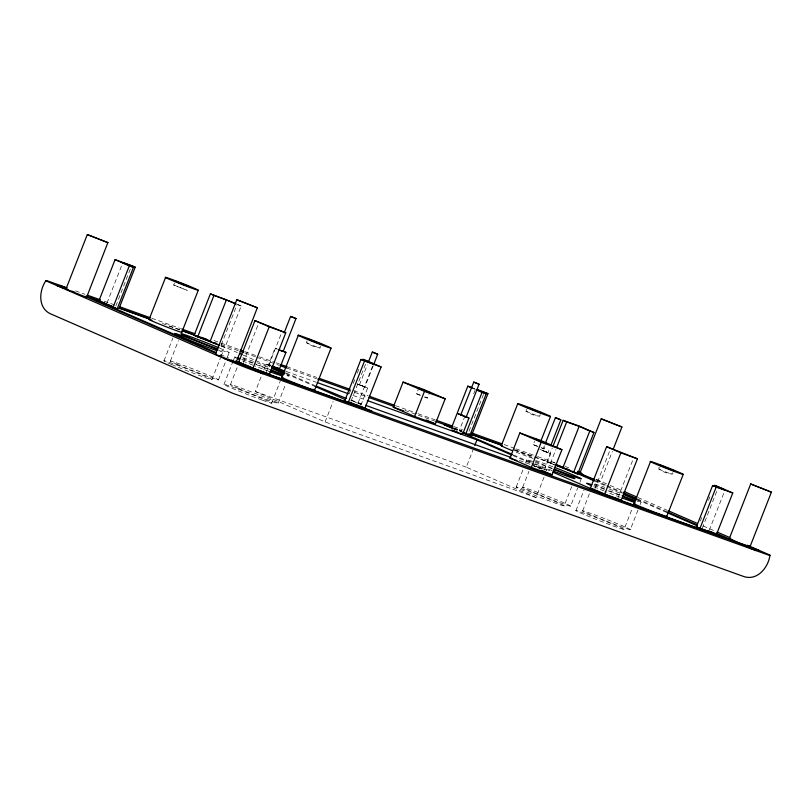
<?xml version="1.0" encoding="UTF-8"?>
<svg xmlns="http://www.w3.org/2000/svg" width="812" height="812" viewBox="0 0 812 812"><rect width="100%" height="100%" fill="white"/><g stroke="black" fill="none" stroke-linecap="round" stroke-linejoin="round"><path stroke-width="0.61" stroke-dasharray="4.06 3.04" d="M106.971 303.038L121.881 265.006M115.852 305.941L130.752 267.909M173.616 284.961L187.227 290.341L173.707 285.073L174.367 283.053M163.963 360.853L172.875 338.107M170.398 361.066L178.417 340.593M221.26 344.846L237.074 304.5L241.215 305.992L224.954 347.475L220.813 345.993M211.983 379.569L220.448 357.96M220.894 356.823L222.681 352.266M218.469 379.864L225.604 361.665M227.38 357.118L229.167 352.56M223.939 384.492L232.405 362.883M232.851 361.746L234.638 357.199M230.405 384.746L237.53 366.547M243.285 362.457L258.642 323.277M544.07 477.101L536.042 497.573L325.094 421.946L255.333 391.526L261.576 375.611M263.809 369.917L266.031 364.233L270.802 365.938M270.975 365.613L268.61 364.497L275.035 348.115L276.922 348.713M266.397 371.571L281.754 332.382M271.695 402.975L280.17 381.366M278.161 403.229L285.743 383.893M320.74 346.298C321.664 350.449 303.434 343.577 307.119 340.928M325.094 421.946L333.123 401.463M349.16 393.85L350.51 390.389M353.22 383.477L355.483 377.712M357.29 373.104L359.543 367.339M351.048 401.098L365.948 363.065M373.155 365.918L364.903 386.979L359.462 384.827L367.257 364.943M358.031 403.117L372.931 365.075M360.274 404.163L361.208 404.427L367.633 388.055L357.026 383.812M420.19 395.393L416.556 393.759L418.698 388.298M424.371 397.017L427.447 398.053L429.589 392.592M461.389 431.619L459.257 430.685L466.027 413.399M473.711 393.81L475.061 390.349M469.031 431.294L483.942 393.262M536.042 497.573L466.281 467.164L472.97 450.112M540.183 414.688C541.107 418.85 522.877 411.978 526.562 409.319M516.199 487.027L523.334 468.828M525.567 463.144L526.897 459.734M537.828 446.641L533.291 444.682L534.58 441.403M522.705 487.281L528.947 471.356M544.314 470.087L550.729 453.705L542.558 450.487L544.395 445.808M541.898 448.204L544.121 448.934L546.314 443.443M546.466 452.122L548.009 452.629L549.846 447.95M553.825 464.596L546.872 461.835L552.292 448.001M550.434 463.378L555.855 449.554M564.137 505.927A25.811 0.853 21.4 0 0 529.759 491.575A25.811 0.853 21.4 0 0 526.612 491.93A25.811 0.853 21.4 0 0 564.137 505.927L571.719 486.591M570.562 506.18A25.811 0.853 21.4 0 0 536.63 491.981A25.811 0.853 21.4 0 0 532.702 492.031A25.811 0.853 21.4 0 0 570.562 506.18L577.697 487.992M579.92 482.298L580.813 480.024M575.982 510.586L584.011 490.113M582.681 510.809L589.37 493.747M594.952 488.499L609.863 450.457M596.932 480.46L600.525 481.587L612.36 451.391M618.064 497.604L633.421 458.425M624.052 529.424A25.811 0.853 21.4 0 0 588.355 514.635A25.811 0.853 21.4 0 0 587.644 515.955A25.811 0.853 21.4 0 0 624.052 529.424L632.518 507.815M630.285 529.698A25.811 0.853 21.4 0 0 597.49 515.884A25.811 0.853 21.4 0 0 591.674 515.184A25.811 0.853 21.4 0 0 630.285 529.698L638.303 509.225M640.089 504.678L640.983 502.405M672.935 472.564C673.869 476.725 655.639 469.843 659.314 467.194M700.37 521.04L701.73 517.579M708.5 500.293L709.861 496.832M702.258 528.287L717.615 489.098M709.241 530.297L724.598 491.118M533.291 444.682L538.214 446.377M544.121 448.934L541.005 447.493M306.368 342.837L319.989 348.206M525.811 411.237L539.432 416.607M416.556 393.759L420.992 395.302M268.61 364.497L270.498 365.095M359.462 384.827L361.005 385.345M367.633 388.055L357.26 384.066M658.573 469.103L672.184 474.472M539.838 449.412L545.694 451.513M542.558 450.487L550.729 453.705M533.707 465.855L536.499 466.819M351.251 400.397L361.208 404.427M472.554 387.862L474.918 388.704M75.455 290.889L85.006 294.309M104.119 301.161L114.868 305.018M151.885 318.294L180.538 328.566M213.982 340.553L219.95 342.694M221.148 343.121L239.053 349.546M245.021 351.687L258.165 356.397M259.353 356.823L274.882 362.396M276.07 362.822L279.653 364.111M286.819 366.679L316.67 377.377M353.697 390.653L368.019 395.789M395.485 405.635L416.982 413.349M418.18 413.775L434.897 419.763M453.999 426.615L462.363 429.619M504.161 444.6L514.899 448.457M516.097 448.884L536.397 456.161M537.595 456.588L555.479 463.002M162.512 323.48L180.426 329.905M221.026 344.461L238.941 350.885M244.909 353.027L255.658 356.874M256.856 357.31L279.541 365.441M286.707 368.009L316.558 378.717M354.773 392.419L367.907 397.129M404.924 410.395L434.775 421.103M453.888 427.954L462.241 430.949M514.788 449.787L533.89 456.638M535.088 457.075L554.19 463.916M168.997 326.079L179.706 329.926M453.37 428.025L461.703 431.02M514.057 449.787L554.515 464.291M453.918 428.503L462.211 431.476M546.872 461.835L553.977 464.383M459.257 430.685L461.52 431.497M286.291 371.5L316.091 382.178M353.037 395.424L366.141 400.133M351.291 400.194L364.395 404.904M519.335 460.455L546.74 470.28L531.627 463.693M255.333 391.526L466.281 467.164M358.133 403.391L359.32 403.828M268.975 371.348L267.351 370.749A25.811 0.853 21.4 0 1 254.988 365.968M541.228 469.052L537.057 467.428M546.293 452.162L539.919 449.493M361.178 385.304L362.599 385.852M537.859 467.336L541.949 468.971M355.351 402.326L356.772 402.884M546.192 451.817L548.009 452.629M363.086 386.157L364.903 386.979M425.082 396.936L427.447 398.053M596.028 479.476L600.525 481.587M277.399 349.231L275.106 348.206M535.788 466.9L533.941 466.098M473.284 388.552L475.477 389.506M237.926 304.561L241.215 305.992M596.282 479.374L609.061 484.937M610.218 485.444L622.997 491.016M638.1 497.604L667.139 510.261M703.151 525.963L715.93 531.525M553.114 462.16L555.337 463.124M595.308 480.552L605.762 485.109M606.919 485.617L622.022 492.194M637.126 498.781L667.332 511.946M594.211 480.866L605.813 485.921M606.98 486.429L622.063 493.006M637.156 499.583L667.332 512.737M453.746 428.604L461.409 431.954M453.137 428.665L456.618 430.177M513.488 454.974L551.784 471.67M513.022 455.583L530.469 463.185M266.031 364.233L270.68 366.263M285.804 372.85L314.863 385.517M221.118 345.486L237.368 352.57M243.174 355.098L254.775 360.163M255.942 360.67L269.868 366.74M286.118 373.825L315.127 386.471M221.666 346.044L224.954 347.475M220.478 354.509L228.598 358.051M350.845 400.448L351.616 400.793M533.108 458.394A17.6 0.579 21.4 0 1 514.28 451.431M514.615 450.335A17.6 0.579 21.4 0 1 532.418 457.643M551.957 468.23A25.811 0.853 21.4 0 1 535.473 461.267M535.615 460.546A25.811 0.853 21.4 0 1 553.327 466.961M637.572 500.456A25.811 0.853 21.4 0 1 637.329 501.349M620.094 495.015A25.811 0.853 21.4 0 1 607.772 490.123M604.422 488.743A25.811 0.853 21.4 0 1 593.318 483.729M595.054 483.942A25.811 0.853 21.4 0 1 604.808 487.332M609.162 488.956A25.811 0.853 21.4 0 1 620.541 493.361M620.124 497.238A25.811 0.853 21.4 0 1 605.113 491.412M604.098 491.006A25.811 0.853 21.4 0 1 593.43 486.581M594.008 485.505A25.811 0.853 21.4 0 1 604.889 489.534M607.985 490.722A25.811 0.853 21.4 0 1 620.865 495.848M552.19 470.615A25.811 0.853 21.4 0 1 535.311 463.794M531.342 462.079A25.811 0.853 21.4 0 1 534.052 461.947M535.209 462.353A25.811 0.853 21.4 0 1 552.688 468.981M287.336 375.103A25.811 0.853 21.4 0 1 283.804 374.626M269.787 369.47A25.811 0.853 21.4 0 1 255.415 363.786M253.161 362.862A25.811 0.853 21.4 0 1 242.626 358.275M242.93 357.696A25.811 0.853 21.4 0 1 256.156 362.385M257.13 362.751A25.811 0.853 21.4 0 1 268.508 367.166M220.032 348.277A25.811 0.853 21.4 0 1 219.484 349.525M218.905 350.337A25.811 0.853 21.4 0 1 220.022 351.697M252.928 365.146A25.811 0.853 21.4 0 1 241.245 360.315M236.16 358.031A25.811 0.853 21.4 0 1 236.465 357.442M241.803 359.239A25.811 0.853 21.4 0 1 254.745 364.05M255.78 364.456A25.811 0.853 21.4 0 1 268.082 369.338M564.99 466.443A17.6 0.579 21.4 0 1 571.181 468.808M262.134 400.083L256.653 398.053A25.811 0.853 21.4 0 1 223.828 384.289A25.811 0.853 21.4 0 1 259.272 397.413A25.811 0.853 21.4 0 1 262.134 400.083M171.779 364.558A25.811 0.853 21.4 0 0 211.455 379.6A25.811 0.853 21.4 0 0 180.68 366.486A25.811 0.853 21.4 0 0 171.779 364.558M177.645 364.547A25.811 0.853 21.4 0 0 217.728 379.803A25.811 0.853 21.4 0 0 187.937 367.034A25.811 0.853 21.4 0 0 177.645 364.547M239.337 388.857A25.811 0.853 21.4 0 0 278.059 403.432A25.811 0.853 21.4 0 0 245.457 389.679A25.811 0.853 21.4 0 0 239.337 388.857"/><path stroke-width="1.22" d="M45.979 280.566C38.732 291.011 37.717 308.946 51.623 314.305L233.145 393.434L742.899 576.205C756.703 581.646 768.182 567.994 769.938 555.357M65.914 289.163L87.31 234.566L107.864 242.565L86.62 297.324L65.914 289.163L67.7 289.671M135.218 267.158L122.785 262.702L133.462 267.351L117.202 308.844L98.82 301.15L115.081 259.657L131.656 265.605L135.218 267.158L118.958 308.651M113.051 307.362L129.311 265.869L115.081 259.657M149.103 319.42L165.577 277.389M181.786 332.311L198.26 290.27A17.6 0.579 21.4 0 0 174.824 280.485A17.6 0.579 21.4 0 0 172.672 280.729A17.6 0.579 21.4 0 0 198.26 290.27M219.737 345.526L194.139 335.326L210.399 293.842L235.744 303.597M197.702 336.878L213.962 295.385L210.399 293.842M210.135 341.334L226.396 299.851L213.962 295.385M215.403 354.326L236.799 299.729L257.343 307.738L236.099 362.487L215.403 354.326L215.962 354.448M238.698 362.132L254.958 320.638L285.773 332.788L269.503 374.281L252.928 368.333L238.698 362.132L252.451 367.806M252.928 368.333L269.188 326.84L254.958 320.638M284.17 332.808L290.594 316.436L295.994 318.537L283.205 351.342L281.662 350.825M272.253 366.131L279.511 368.79L285.925 352.408L283.561 351.302M281.855 377.296L298.339 335.255M314.548 390.186L331.022 348.145A17.6 0.579 21.4 0 0 307.586 338.36A17.6 0.579 21.4 0 0 305.434 338.604A17.6 0.579 21.4 0 0 331.022 348.145M344.694 400.955L360.954 359.472L373.388 363.928L362.71 359.269L366.851 360.761L381.092 366.963L364.832 408.456L344.694 400.955L357.128 405.421L349.647 402.163M348.246 402.508L364.507 361.015L360.954 359.472M368.628 361.431L372.302 352.073L377.702 354.174L373.621 364.75M393.262 407.188L403.107 382.076L423.823 389.506L445.179 398.814L435.344 423.935L414.617 416.505L393.262 407.188L403.625 410.902M414.617 416.505L424.463 391.384L403.107 382.076M451.553 427.65L467.813 386.157L472.554 387.862M463.297 415.927L460.78 414.82L473.761 382.097L479.06 384.218L466.23 416.972L464.007 416.201M454.72 431.162L451.634 430.127L462.535 434.43L468.95 418.048L466.585 416.932M476.583 389.658L486.195 393.85L469.935 435.344L465.794 433.862L482.054 392.369L476.573 389.983M468.301 433.933L471.691 435.151L487.951 393.658L477.283 389.557M474.756 445.555L476.979 439.871L367.339 400.56M501.298 445.697L517.782 403.655M509.987 458.08L519.832 432.958L540.559 440.388L561.914 449.706L552.069 474.817L531.342 467.387L509.987 458.08L516.899 460.556M540.853 441.058L550.465 416.546A17.6 0.579 21.4 0 0 527.029 406.751A17.6 0.579 21.4 0 0 524.877 406.995A17.6 0.579 21.4 0 0 550.465 416.546M531.342 467.387L541.188 442.276L519.832 432.958M545.309 443.464L555.398 417.733L558.331 418.779L560.848 419.875L550.759 445.615M553.195 445.697L563.132 420.342L579.707 426.28L593.948 432.491L577.687 473.985L554.951 465.002M556.758 447.25L566.695 421.895L563.132 420.342M562.868 467.844L579.129 426.351L566.695 421.895M573.546 472.493L589.806 430.999L579.129 426.351M594.668 479.628L579.819 473.426L601.215 418.83L621.911 426.99L613.263 449.066M590.354 488.164L606.615 446.671L637.43 458.821L621.17 500.314L604.595 494.366L590.354 488.164L594.506 489.646M604.595 494.366L620.855 452.873L606.615 446.671M634.06 503.562L650.534 461.531M666.743 516.452L683.217 474.411A17.6 0.579 21.4 0 0 659.78 464.626A17.6 0.579 21.4 0 0 657.629 464.87A17.6 0.579 21.4 0 0 683.217 474.411M696.361 526.998L712.621 485.505L725.055 489.961L714.377 485.302L718.518 486.794L732.759 492.996L716.499 534.489L696.361 526.998L708.795 531.454L706.653 530.52M699.914 528.551L716.174 487.058L712.621 485.505M750.704 483.993L729.308 538.589L738.869 542.761L750.004 546.75L771.4 492.163L750.704 483.993L771.4 492.163M108.006 242.727L87.31 234.566M257.495 307.89L236.799 299.729M296.035 318.578L290.594 316.436M377.742 354.225L372.302 352.073M479.06 384.218L473.619 382.066M285.925 352.408L280.982 350.561M621.911 426.99L601.215 418.83M560.848 419.875L555.398 417.733M460.78 414.82L462.322 415.338M468.95 418.048L458.059 413.755L462.495 415.297M579.819 473.426L581.605 473.934M729.866 538.711L731.084 539.097M476.644 389.608L487.951 393.658M129.311 265.869L133.462 267.351M482.054 392.369L486.195 393.85M589.806 430.999L593.948 432.491M620.855 452.873L637.43 458.821M716.174 487.058L732.759 492.996M269.188 326.84L285.773 332.788M364.507 361.015L381.092 366.963M424.463 391.384L445.179 398.814M541.188 442.276L561.914 449.706M67.102 287.895L51.643 282.353A17.6 0.579 21.4 0 0 49.887 282.546L231.41 361.675A17.6 0.579 21.4 0 0 254.511 370.79L764.275 553.571A17.6 0.579 21.4 0 0 766.031 553.368L747.294 545.207M87.402 295.172L100.536 299.882M119.638 306.733L150.687 317.868M181.736 328.992L194.87 333.702M240.25 349.972L243.833 351.261M280.85 364.537L286.819 366.679M319.065 378.24L350.114 389.364M369.216 396.215L394.297 405.208M436.085 420.2L452.812 426.188M471.914 433.04L501.765 443.748M57.002 285.651L68.523 289.782M86.092 296.075L100.414 301.211M119.526 308.063L149.378 318.771M182.812 330.758L194.758 335.041M200.726 337.183L206.695 339.325M240.129 351.312L243.712 352.601M280.739 365.867L286.707 368.009M317.756 379.143L349.992 390.704M369.105 397.555L394.175 406.548M435.973 421.529L452.69 427.528M470.605 433.953L501.654 445.077M556.585 464.779L560.168 466.058M577.819 472.391L582.427 474.046M104.738 303.038L91.644 298.349L215.83 352.479M119.019 308.164L149.956 319.258M182.091 330.778L210.643 341.01M452.182 427.599L443.849 424.615L453.137 428.665M470.026 434.004L502.161 445.524M555.702 464.718L564.035 467.712M98.82 301.15L105.925 303.698M194.139 335.326L219.473 345.09M555.164 464.799L563.447 467.773M112.178 306.215L106.524 304.185L117.202 308.844M271.99 366.374L285.103 371.074M317.279 382.604L348.267 393.718M346.521 398.489L316.03 386.025M365.593 405.33L510.992 457.46M253.517 368.272L269.503 374.281M605.184 494.305L617.617 498.761M224.285 358.569L758.915 550.262M218.986 355.463L221.26 356.295M71.771 291.132L74.349 292.107M281.49 350.865L278.668 349.749M456.07 431.679L457.501 432.228M280.272 350.287L278.932 349.749M271.228 372.231L269.787 371.652L272.832 372.779A25.811 0.853 21.4 0 0 271.421 370.708M460.171 433.314L462.008 434.115M277.136 367.674L278.201 368.13M467.813 386.157L472.188 388.065M226.396 299.851L235.998 304.033M624.164 491.524L636.943 497.096M668.306 510.768L697.346 523.425M717.097 532.033L729.876 537.605M577.88 472.949L594.14 480.044M623.19 492.701L635.969 498.274M667.332 511.946L697.538 525.11M716.123 533.22L755.992 550.597M566.36 468.717L569.841 470.239M572.155 471.254L594.211 480.866M623.23 493.513L635.989 499.075M667.332 512.737L697.508 525.892M710.267 531.454L724.202 537.524L604.006 494.437L552.942 472.168M564.543 468.25L577.687 473.985M707.729 530.672L716.499 534.489M469.904 434.369L471.691 435.151M618.5 499.147L621.17 500.314M463.53 432.552L469.935 435.344M595.572 490.113L604.118 493.838M462.505 432.431L465.794 433.862M462.414 432.705L512.321 454.466M476.979 439.871L511.864 455.075M426.351 420.007L435.344 423.935M541.949 470.402L552.069 474.817M271.847 366.77L284.636 372.343M214.155 342.451L216.479 343.466M239.692 353.585L242.017 354.59M272.182 367.745L284.951 373.317M315.127 386.471L345.303 399.626M360.396 406.203L371.997 411.258L251.811 368.161L235.561 361.086M356.072 404.64L364.832 408.456M59.936 285.327L66.604 288.23M85.859 296.624L215.972 353.342M231.065 359.929L262.804 373.764M465.57 416.647L466.23 416.972M749.009 546.161L750.004 546.75M278.983 368.475L279.511 368.79M235.104 361.898L236.099 362.487M85.625 296.735L86.62 297.324M181.553 332.057A17.6 0.579 21.4 0 1 162.085 325.165A17.6 0.579 21.4 0 1 151.915 320.222M312.975 389.252A17.6 0.579 21.4 0 1 299.1 384.715A17.6 0.579 21.4 0 1 282.738 377.478M666.51 516.199A17.6 0.579 21.4 0 1 649.164 510.149A17.6 0.579 21.4 0 1 634.933 503.744M512.22 450.599A17.6 0.579 21.4 0 1 502.181 445.879M554.363 467.357A25.811 0.853 21.4 0 1 581.362 478.826A25.811 0.853 21.4 0 1 555.063 469.458M635.106 500.588A25.811 0.853 21.4 0 1 622.154 495.807M623.616 494.589A25.811 0.853 21.4 0 1 636.385 499.928M623.088 496.761A25.811 0.853 21.4 0 1 622.378 498.081M591.4 485.698A25.811 0.853 21.4 0 1 591.897 484.774M553.723 469.387A25.811 0.853 21.4 0 1 574.906 478.603A25.811 0.853 21.4 0 1 553.246 471.031M283.804 374.626A25.811 0.853 21.4 0 1 270.812 369.866M271.584 368.394A25.811 0.853 21.4 0 1 284.291 373.703M217.393 348.754A25.811 0.853 21.4 0 1 186.364 336.401A25.811 0.853 21.4 0 1 187.643 335.691A25.811 0.853 21.4 0 1 219.017 347.851M216.439 350.49A25.811 0.853 21.4 0 1 181.35 336.777A25.811 0.853 21.4 0 1 183.167 336.148A25.811 0.853 21.4 0 1 218.022 349.942M239.205 359.432A25.811 0.853 21.4 0 1 237.013 358.437M237.378 357.727A25.811 0.853 21.4 0 1 239.692 358.498M577.515 471.315A17.6 0.579 21.4 0 1 581.331 472.888M535.484 439.19L546.314 443.443L535.484 439.19M175.473 281.226L188.729 286.514L175.473 281.226M308.235 339.091L321.481 344.389L308.235 339.091M527.678 407.492L540.924 412.78L527.678 407.492M418.992 388.359L429.589 392.592L418.992 388.359M660.43 465.357L673.686 470.655L660.43 465.357"/></g></svg>
